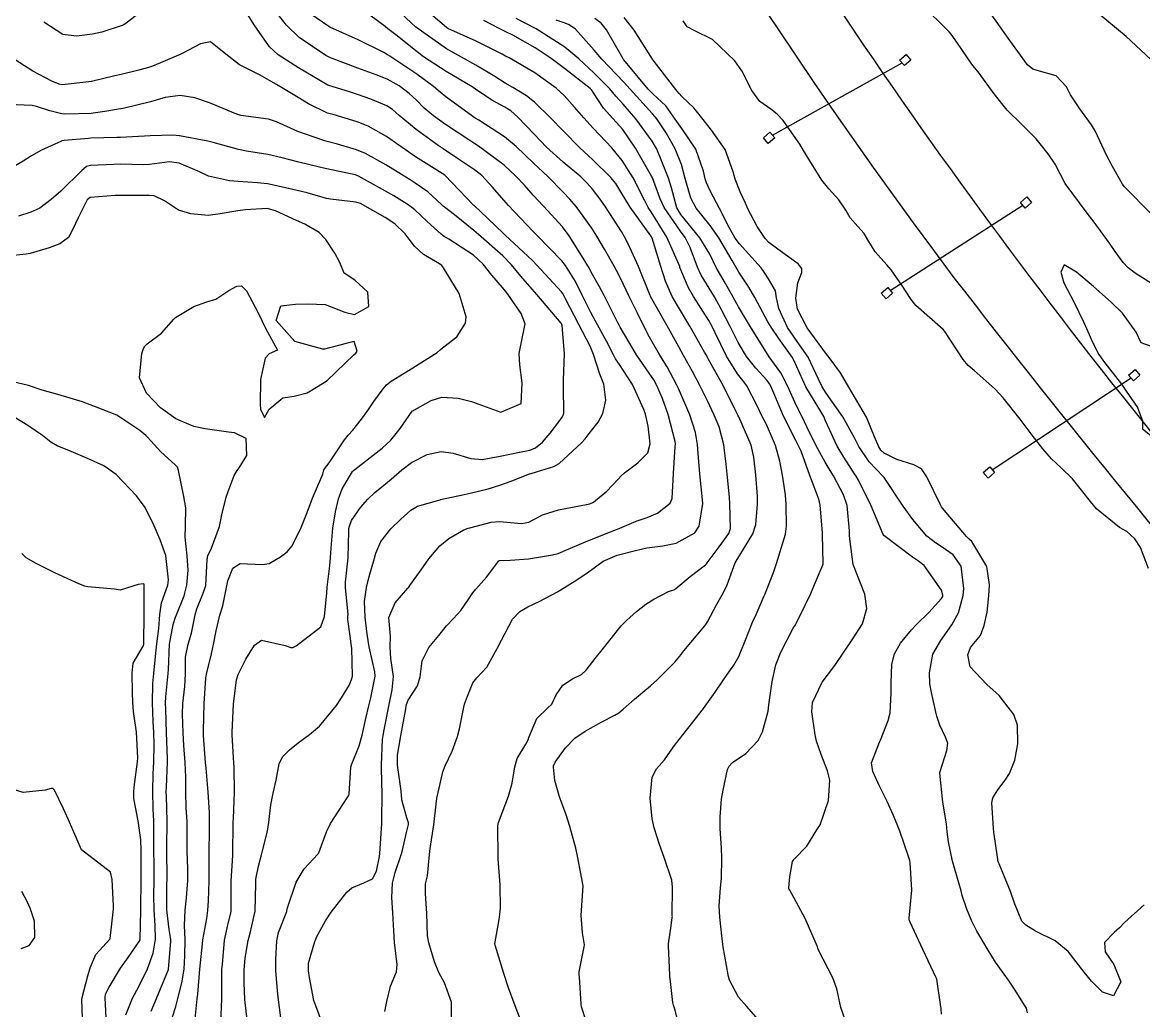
# Model space of a CAD drawing. Header units: metres. Extents: x 318500 to 325275, y 7408834 to 7428799.
# Drawn here: x 319965.3 to 320041.3, y 7410912.3 to 7410979.3 of the extents above; entities that cross this region are included whole.
import ezdxf

# ---------------------------------------------------------------- set-up
doc = ezdxf.new("R2010")
doc.units = ezdxf.units.M
doc.header["$MEASUREMENT"] = 0
for name, color, linetype in [('Curvas de Nivel 1m', 11, 'Continuous'), ('Curvas de Nivel 5m', 15, 'Continuous'), ('Linha Férrea', 20, 'Continuous'), ('Pórticos', 45, 'Continuous')]:
    doc.layers.add(name, color=color, linetype=linetype)

msp = doc.modelspace()

# ---------------------------------------------------------------- linework, layer by layer
at = {"layer": 'Curvas de Nivel 1m', "flags": 128}
for points, elevation in [([(319974.094, 7410980.544), (319972.366, 7410979.216), (319972.19, 7410979.107), (319972.078, 7410979.057), (319970.702, 7410978.609), (319970.068, 7410978.478), (319968.987, 7410978.34), (319968.068, 7410978.447), (319966.785, 7410979.289)], 736), ([(319985.804, 7410911.02), (319985.195, 7410912.675), (319985.076, 7410913.032), (319984.769, 7410914.59), (319984.703, 7410915.038), (319984.717, 7410915.549), (319985.133, 7410917.032), (319985.169, 7410917.114), (319985.254, 7410917.32), (319985.866, 7410918.427), (319986.244, 7410919.016), (319987.294, 7410920.373), (319987.637, 7410920.656), (319988.445, 7410920.989), (319989.03, 7410921.257), (319989.312, 7410921.781), (319989.521, 7410922.783), (319989.546, 7410922.977), (319989.656, 7410924.675), (319989.662, 7410924.975), (319989.664, 7410925.277), (319989.694, 7410926.975), (319989.644, 7410928.739), (319989.638, 7410928.977), (319989.715, 7410930.696), (319989.752, 7410930.975), (319989.824, 7410931.355), (319990.139, 7410932.97), (319990.37, 7410934.073), (319990.452, 7410934.966), (319990.292, 7410936.184), (319990.242, 7410936.969), (319990.257, 7410937.699), (319990.156, 7410938.971), (319990.57, 7410939.95), (319991.437, 7410940.952), (319991.496, 7410941.026), (319991.573, 7410941.127), (319992.338, 7410942.19), (319992.864, 7410942.931), (319993.609, 7410943.82), (319994.205, 7410944.323), (319995.224, 7410944.904), (319995.512, 7410945.011), (319995.622, 7410945.044), (319997.083, 7410945.423), (319997.629, 7410945.475), (319999.139, 7410945.335), (319999.629, 7410945.432), (320000.543, 7410945.924), (320001.642, 7410946.255), (320002.108, 7410946.348), (320003.648, 7410946.647), (320003.761, 7410946.676), (320004.003, 7410946.785), (320004.899, 7410947.534), (320005.674, 7410948.332), (320005.883, 7410948.552), (320006.111, 7410948.756), (320006.998, 7410949.435), (320007.694, 7410950.113), (320007.837, 7410950.738), (320007.718, 7410951.923), (320007.519, 7410952.742), (320007.419, 7410953.059), (320006.649, 7410954.751), (320005.773, 7410956.098), (320005.503, 7410956.49), (320005.36, 7410956.766), (320004.887, 7410957.68), (320004.27, 7410958.783), (320003.822, 7410959.616), (320003.245, 7410960.799), (320002.776, 7410961.733), (320002.11, 7410962.816), (320001.865, 7410963.126), (320000.182, 7410964.837), (319999.894, 7410965.136), (319998.254, 7410966.865), (319998.095, 7410967.04), (319997.924, 7410967.242), (319997.172, 7410968.121), (319996.448, 7410968.892), (319995.946, 7410969.296), (319994.807, 7410970.062), (319993.965, 7410970.61), (319993.486, 7410970.927), (319991.986, 7410972.009), (319990.847, 7410972.967), (319990.399, 7410973.369), (319990.006, 7410973.627), (319988.936, 7410974.066), (319988.014, 7410974.392), (319987.551, 7410974.543), (319986.02, 7410975.03), (319984.037, 7410976.196), (319982.646, 7410977.074), (319982.058, 7410977.621), (319981.019, 7410979.101), (319980.095, 7410980.587)], 736), ([(320041.859, 7410961.538), (320040.694, 7410962.298), (320040.22, 7410962.651), (320039.877, 7410963.008), (320039.329, 7410963.763), (320038.95, 7410964.324), (320037.911, 7410965.734), (320037.43, 7410966.345), (320035.95, 7410968.36), (320035.261, 7410969.668), (320034.799, 7410970.378), (320033.985, 7410971.375), (320032.962, 7410972.406), (320032.014, 7410973.329), (320031.133, 7410974.429), (320030.045, 7410975.93), (320029.814, 7410976.21), (320029.628, 7410976.446), (320028.66, 7410977.872), (320028.232, 7410978.468), (320028.083, 7410978.642), (320026.203, 7410980.499)], 748), ([(320041.8, 7410966.282), (320039.948, 7410968.163), (320039.837, 7410968.312), (320039.152, 7410969.512), (320038.722, 7410970.329), (320037.993, 7410971.871), (320037.72, 7410972.343), (320036.947, 7410973.42), (320036.315, 7410974.357), (320036.035, 7410974.907), (320035.334, 7410975.662), (320034.046, 7410976.002), (320033.754, 7410976.102), (320033.405, 7410976.4), (320032.077, 7410978.195), (320031.92, 7410978.422), (320031.536, 7410978.978), (320030.505, 7410980.436)], 749), ([(319989.885, 7410912.274), (319990.017, 7410912.968), (319990.251, 7410914.005), (319990.666, 7410914.958), (319990.716, 7410915.469), (319990.519, 7410916.961), (319990.485, 7410917.738), (319990.414, 7410918.963), (319990.338, 7410920.011), (319990.397, 7410920.964), (319990.566, 7410921.707), (319991.004, 7410922.955), (319991.079, 7410923.209), (319991.352, 7410924.408), (319991.46, 7410924.847), (319991.478, 7410924.948), (319991.473, 7410925.06), (319991.364, 7410925.391), (319991.03, 7410926.609), (319990.999, 7410926.956), (319990.964, 7410927.379), (319990.733, 7410928.96), (319990.736, 7410929.645), (319990.951, 7410930.957), (319991.287, 7410932.781), (319991.318, 7410932.952), (319991.346, 7410933.067), (319991.466, 7410933.358), (319992.094, 7410934.328), (319992.269, 7410934.938), (319992.41, 7410936.033), (319992.854, 7410936.93), (319993.528, 7410937.755), (319994.051, 7410938.399), (319994.532, 7410938.91), (319995.016, 7410939.437), (319995.56, 7410940.233), (319995.826, 7410940.637), (319996.039, 7410940.893), (319996.76, 7410941.705), (319997.599, 7410942.802), (319997.642, 7410942.827), (319998.367, 7410942.858), (319999.601, 7410942.939), (320001.228, 7410943.2), (320001.605, 7410943.31), (320002.455, 7410943.654), (320003.614, 7410944.156), (320005.157, 7410944.767), (320005.488, 7410944.896), (320005.623, 7410944.95), (320006.898, 7410945.48), (320007.635, 7410945.743), (320008.34, 7410946.029), (320009.206, 7410946.717), (320009.336, 7410947.034), (320009.423, 7410948.714), (320009.537, 7410950.551), (320009.551, 7410950.712), (320009.535, 7410950.88), (320009.054, 7410952.72), (320008.671, 7410953.801), (320008.268, 7410954.732), (320008.087, 7410955.059), (320007.768, 7410955.516), (320006.926, 7410956.749), (320005.808, 7410958.634), (320005.735, 7410958.761), (320005.649, 7410958.926), (320004.719, 7410960.777), (320004.415, 7410961.351), (320003.856, 7410962.358), (320003.708, 7410962.642), (320003.621, 7410962.794), (320003.184, 7410963.487), (320002.366, 7410964.813), (320001.899, 7410965.433), (320000.623, 7410966.833), (319999.927, 7410967.568), (319999.322, 7410968.238), (319998.756, 7410968.858), (319997.951, 7410969.596), (319996.212, 7410970.896), (319995.972, 7410971.057), (319995.555, 7410971.325), (319993.991, 7410972.351), (319993.172, 7410972.932), (319992.532, 7410973.469), (319992.01, 7410973.993), (319991.521, 7410974.463), (319990.843, 7410974.968), (319990.027, 7410975.425), (319989.292, 7410975.726), (319988.037, 7410976.161), (319986.198, 7410976.878), (319986.049, 7410976.942), (319985.869, 7410977.033), (319984.068, 7410978.251), (319983.208, 7410979.073), (319982.714, 7410979.708)], 737), ([(319994.39, 7410911.7), (319994.381, 7410912.908), (319993.906, 7410914.22), (319993.539, 7410914.917), (319993.231, 7410915.651), (319992.853, 7410916.926), (319992.773, 7410917.411), (319992.726, 7410918.928), (319992.627, 7410920.264), (319992.629, 7410920.93), (319992.756, 7410921.48), (319992.907, 7410922.926), (319992.946, 7410923.315), (319993.2, 7410924.922), (319993.376, 7410926.528), (319993.424, 7410926.876), (319993.432, 7410926.919), (319993.799, 7410928.521), (319993.955, 7410928.915), (319994.431, 7410929.903), (319994.791, 7410930.906), (319994.921, 7410931.43), (319995.224, 7410932.902), (319995.277, 7410933.088), (319995.471, 7410933.642), (319995.832, 7410934.547), (319996.116, 7410934.891), (319996.781, 7410935.601), (319997.479, 7410936.871), (319997.521, 7410936.96), (319998.52, 7410938.855), (319999.012, 7410939.384), (319999.553, 7410939.698), (320000.335, 7410940.056), (320001.568, 7410940.694), (320001.643, 7410940.744), (320001.753, 7410940.817), (320002.867, 7410941.514), (320003.588, 7410941.988), (320004.048, 7410942.328), (320004.652, 7410942.774), (320005.604, 7410943.199), (320006.84, 7410943.515), (320007.609, 7410943.679), (320008.71, 7410943.823), (320009.613, 7410944.009), (320010.865, 7410944.691), (320011.168, 7410945.146), (320011.401, 7410946.684), (320011.395, 7410946.943), (320011.208, 7410948.687), (320011.09, 7410950.085), (320011.042, 7410950.69), (320010.907, 7410951.497), (320010.539, 7410952.698), (320009.757, 7410954.482), (320009.648, 7410954.712), (320008.991, 7410955.941), (320008.508, 7410956.729), (320007.798, 7410957.959), (320007.401, 7410958.744), (320006.957, 7410959.615), (320006.391, 7410960.754), (320005.851, 7410961.896), (320005.567, 7410962.474), (320005.402, 7410962.767), (320004.747, 7410963.907), (320004.239, 7410964.785), (320003.898, 7410965.324), (320002.833, 7410966.806), (320002.414, 7410967.302), (320001.93, 7410967.802), (320000.904, 7410968.83), (319999.953, 7410969.727), (319998.76, 7410970.858), (319997.98, 7410971.53), (319996.244, 7410972.648), (319995.998, 7410972.794), (319995.845, 7410972.902), (319994.013, 7410974.227), (319993.633, 7410974.543), (319993.18, 7410974.933), (319992.032, 7410975.765), (319990.204, 7410976.978), (319990.052, 7410977.08), (319989.807, 7410977.229), (319988.066, 7410978.088), (319986.153, 7410978.955), (319986.079, 7410978.991), (319986.015, 7410979.031), (319984.869, 7410979.829)], 738), ([(319999.179, 7410911.435), (319998.631, 7410912.849), (319998.25, 7410913.894), (319997.923, 7410914.859), (319997.345, 7410916.772), (319997.335, 7410916.869), (319997.616, 7410918.524), (319997.667, 7410918.864), (319997.702, 7410919.281), (319997.677, 7410920.864), (319997.561, 7410922.632), (319997.551, 7410922.867), (319997.523, 7410924.702), (319997.523, 7410924.868), (319997.579, 7410925.083), (319998.241, 7410926.857), (319998.497, 7410927.75), (319998.679, 7410928.851), (319998.845, 7410929.423), (319999.433, 7410930.38), (319999.589, 7410930.687), (319999.634, 7410930.838), (320000.168, 7410932.118), (320000.89, 7410932.826), (320001.185, 7410933.102), (320001.474, 7410933.734), (320001.923, 7410934.374), (320002.584, 7410934.804), (320003.187, 7410935.102), (320003.499, 7410935.399), (320004.111, 7410936.181), (320004.602, 7410936.774), (320005.532, 7410937.973), (320005.889, 7410938.404), (320006.241, 7410938.753), (320006.922, 7410939.373), (320007.557, 7410939.864), (320008.087, 7410940.207), (320009.075, 7410940.717), (320009.436, 7410940.849), (320009.573, 7410940.932), (320010.541, 7410941.741), (320011.598, 7410942.537), (320011.667, 7410942.611), (320011.71, 7410942.679), (320012.52, 7410943.761), (320013.177, 7410944.664), (320013.285, 7410945.004), (320013.247, 7410946.664), (320013.213, 7410947.108), (320013.055, 7410948.666), (320012.992, 7410949.362), (320012.829, 7410950.669), (320012.505, 7410951.886), (320012.179, 7410952.676), (320011.744, 7410953.603), (320011.197, 7410954.688), (320010.699, 7410955.625), (320010.107, 7410956.705), (320009.789, 7410957.293), (320008.994, 7410958.722), (320007.871, 7410960.708), (320007.855, 7410960.74), (320007.84, 7410960.78), (320007.061, 7410962.748), (320006.357, 7410964.281), (320006.109, 7410964.758), (320005.895, 7410965.108), (320004.814, 7410966.777), (320004.452, 7410967.308), (320003.932, 7410967.987), (320003.554, 7410968.414), (320003.142, 7410968.802), (320001.955, 7410969.812), (320000.825, 7410970.831), (319999.983, 7410971.692), (319998.891, 7410972.857), (319998.418, 7410973.278), (319998.007, 7410973.525), (319997.123, 7410973.995), (319996.019, 7410974.754), (319995.796, 7410974.902), (319994.035, 7410975.941), (319992.497, 7410976.943), (319992.055, 7410977.271), (319990.62, 7410978.423), (319990.078, 7410978.844), (319989.894, 7410978.982), (319988.854, 7410979.759)], 739), ([(320009.937, 7410910.698), (320009.526, 7410912.374), (320009.422, 7410912.707), (320009.38, 7410912.886), (320009.216, 7410914.304), (320009.171, 7410914.662), (320009.174, 7410914.711), (320009.172, 7410914.76), (320009.09, 7410916.712), (320009.094, 7410916.871), (320009.27, 7410918.074), (320009.341, 7410918.647), (320009.345, 7410918.709), (320009.341, 7410918.769), (320009.366, 7410920.709), (320009.307, 7410921.177), (320008.801, 7410922.718), (320008.476, 7410923.59), (320008.104, 7410924.729), (320007.976, 7410925.341), (320007.843, 7410926.733), (320007.974, 7410928.159), (320008.277, 7410928.727), (320008.811, 7410929.327), (320009.432, 7410930.196), (320009.644, 7410930.5), (320009.803, 7410930.705), (320010.972, 7410932.205), (320011.365, 7410932.681), (320011.408, 7410932.733), (320011.462, 7410932.802), (320012.24, 7410933.911), (320012.753, 7410934.667), (320013.058, 7410935.103), (320013.506, 7410935.746), (320013.842, 7410936.329), (320013.981, 7410936.653), (320014.276, 7410937.397), (320014.784, 7410938.641), (320015.014, 7410939.172), (320015.567, 7410940.425), (320015.632, 7410940.566), (320015.656, 7410940.629), (320016.2, 7410942.012), (320016.397, 7410942.618), (320016.734, 7410943.736), (320017.007, 7410944.609), (320017.082, 7410945.155), (320017.049, 7410946.609), (320016.998, 7410947.272), (320016.807, 7410948.613), (320016.619, 7410949.546), (320016.33, 7410950.621), (320015.721, 7410952.035), (320015.405, 7410952.635), (320015.084, 7410953.295), (320014.393, 7410954.651), (320014.127, 7410955.018), (320013.768, 7410955.468), (320013.021, 7410956.668), (320012.24, 7410958.239), (320012.038, 7410958.678), (320011.816, 7410959.075), (320010.774, 7410960.696), (320010.441, 7410961.296), (320009.86, 7410962.676), (320009.851, 7410962.701), (320009.843, 7410962.728), (320008.967, 7410964.724), (320007.915, 7410966.436), (320007.714, 7410966.742), (320007.473, 7410967.196), (320006.686, 7410968.753), (320005.957, 7410969.909), (320005.239, 7410970.771), (320003.99, 7410972.109), (320003.359, 7410972.8), (320002.72, 7410973.523), (320002.015, 7410974.319), (320001.469, 7410974.826), (320000.035, 7410975.856), (319998.297, 7410976.866), (319998.052, 7410976.994), (319997.818, 7410977.109), (319996.067, 7410978.001), (319994.132, 7410978.867), (319994.08, 7410978.892), (319994.043, 7410978.921), (319992.986, 7410979.834)], 741), ([(320015.186, 7410911.714), (320014.361, 7410912.643), (320013.814, 7410913.259), (320013.217, 7410914.395), (320013.138, 7410914.661), (320013.116, 7410914.766), (320012.795, 7410916.665), (320012.724, 7410917.199), (320012.561, 7410918.667), (320012.526, 7410919.429), (320012.609, 7410920.667), (320012.667, 7410921.309), (320012.701, 7410922.666), (320012.663, 7410923.344), (320012.573, 7410924.668), (320012.577, 7410925.459), (320012.67, 7410926.667), (320012.777, 7410927.279), (320013.087, 7410928.663), (320013.185, 7410928.89), (320013.417, 7410929.135), (320014.322, 7410929.751), (320015.165, 7410930.634), (320015.446, 7410931.217), (320015.824, 7410932.625), (320015.884, 7410933.042), (320016.098, 7410934.621), (320016.363, 7410935.762), (320016.696, 7410936.612), (320017.536, 7410938.236), (320017.674, 7410938.463), (320017.75, 7410938.598), (320018.348, 7410939.802), (320018.713, 7410940.589), (320018.966, 7410941.2), (320019.56, 7410942.58), (320019.567, 7410942.614), (320019.516, 7410944.581), (320019.511, 7410944.692), (320019.36, 7410946.583), (320019.261, 7410946.979), (320018.664, 7410948.59), (320018.058, 7410950.235), (320017.894, 7410950.598), (320017.705, 7410950.951), (320016.865, 7410952.613), (320016.213, 7410954.163), (320016.023, 7410954.626), (320015.934, 7410954.8), (320015.764, 7410955.018), (320014.991, 7410955.861), (320014.358, 7410956.651), (320013.794, 7410957.589), (320013.256, 7410958.666), (320012.659, 7410959.841), (320012.206, 7410960.676), (320011.846, 7410961.271), (320011.308, 7410962.142), (320011.054, 7410962.692), (320010.547, 7410964.033), (320010.209, 7410964.705), (320009.896, 7410965.139), (320008.791, 7410966.727), (320008.514, 7410967.319), (320007.994, 7410968.739), (320007.942, 7410968.849), (320006.849, 7410970.751), (320005.989, 7410972.009), (320005.305, 7410972.77), (320004.692, 7410973.465), (320004.017, 7410974.501), (320003.901, 7410974.674), (320003.773, 7410974.794), (320002.04, 7410976.157), (320001.147, 7410976.829), (320000.061, 7410977.543), (319998.533, 7410978.404), (319998.077, 7410978.638), (319997.569, 7410978.878), (319996.589, 7410979.396)], 742), ([(320021.182, 7410911.324), (320020.753, 7410912.557), (320020.475, 7410913.823), (320020.204, 7410914.565), (320019.248, 7410916.445), (320019.195, 7410916.581), (320019.167, 7410916.665), (320018.349, 7410918.589), (320017.299, 7410920.51), (320017.262, 7410920.563), (320017.242, 7410920.601), (320017.24, 7410920.662), (320017.312, 7410921.4), (320017.489, 7410922.437), (320017.596, 7410922.597), (320018.455, 7410923.477), (320019.136, 7410924.582), (320019.229, 7410924.714), (320019.364, 7410924.934), (320019.922, 7410926.572), (320020.013, 7410927.959), (320019.846, 7410928.573), (320019.426, 7410929.679), (320019.115, 7410930.583), (320019.011, 7410931.018), (320018.798, 7410932.587), (320018.846, 7410933.21), (320019.49, 7410934.58), (320020.351, 7410935.723), (320020.919, 7410936.559), (320021.529, 7410937.445), (320022.221, 7410938.54), (320022.505, 7410939.586), (320022.374, 7410940.538), (320021.6, 7410942.55), (320021.367, 7410944.303), (320021.347, 7410944.554), (320021.338, 7410944.841), (320021.183, 7410946.557), (320020.938, 7410947.284), (320020.255, 7410948.571), (320020.035, 7410948.926), (320019.689, 7410949.479), (320019.085, 7410950.586), (320018.474, 7410951.837), (320018.118, 7410952.596), (320017.741, 7410953.351), (320017.167, 7410954.609), (320016.694, 7410955.54), (320015.899, 7410956.628), (320015.782, 7410956.792), (320014.632, 7410958.648), (320013.83, 7410960.014), (320013.46, 7410960.664), (320012.937, 7410961.581), (320012.317, 7410962.675), (320011.873, 7410963.569), (320011.2, 7410964.69), (320009.913, 7410966.259), (320009.645, 7410966.714), (320009.288, 7410968.074), (320009.084, 7410968.723), (320008.496, 7410970.198), (320008.267, 7410970.736), (320007.977, 7410971.229), (320006.865, 7410972.751), (320006.01, 7410973.735), (320005.522, 7410974.275), (320005.102, 7410974.774), (320004.036, 7410975.858), (320003.004, 7410976.806), (320002.062, 7410977.602), (320000.128, 7410978.84), (320000.08, 7410978.865), (319998.767, 7410979.54)], 743), ([(320027.565, 7410912.094), (320027.551, 7410912.465), (320027.494, 7410912.757), (320027.25, 7410914.47), (320027.221, 7410914.564), (320026.313, 7410916.484), (320025.449, 7410918.326), (320025.377, 7410918.499), (320025.376, 7410918.593), (320025.569, 7410920.496), (320025.443, 7410922.384), (320025.417, 7410922.499), (320025.334, 7410922.791), (320024.757, 7410924.506), (320024.33, 7410925.551), (320023.882, 7410926.515), (320023.395, 7410927.504), (320022.928, 7410928.527), (320022.831, 7410929.116), (320023.369, 7410930.521), (320023.441, 7410930.663), (320023.968, 7410932.001), (320024.087, 7410932.514), (320024.162, 7410933.831), (320024.153, 7410934.513), (320024.212, 7410935.81), (320024.38, 7410936.511), (320024.796, 7410937.239), (320025.536, 7410938.137), (320025.885, 7410938.495), (320026.725, 7410939.31), (320027.567, 7410940.247), (320027.654, 7410940.384), (320027.667, 7410940.469), (320027.575, 7410940.813), (320026.402, 7410942.488), (320025.938, 7410942.83), (320025.605, 7410943.047), (320023.661, 7410944.52), (320023.621, 7410944.578), (320022.809, 7410946.533), (320021.948, 7410948.274), (320021.793, 7410948.548), (320021.746, 7410948.615), (320021.682, 7410948.705), (320020.949, 7410949.817), (320020.511, 7410950.568), (320019.726, 7410952.293), (320019.598, 7410952.581), (320019.395, 7410952.924), (320018.392, 7410954.594), (320017.773, 7410955.948), (320017.576, 7410956.401), (320017.454, 7410956.605), (320016.558, 7410957.859), (320016.036, 7410958.627), (320015.815, 7410958.995), (320014.935, 7410960.644), (320014.532, 7410961.335), (320013.857, 7410962.344), (320013.663, 7410962.662), (320013.398, 7410963.134), (320012.482, 7410964.674), (320011.902, 7410965.51), (320010.948, 7410966.695), (320010.589, 7410967.362), (320010.209, 7410968.706), (320009.954, 7410969.646), (320009.54, 7410970.716), (320008.924, 7410971.788), (320008.296, 7410972.736), (320008.168, 7410972.904), (320008.003, 7410973.084), (320006.491, 7410974.755), (320006.027, 7410975.252), (320004.579, 7410976.782), (320004.059, 7410977.382), (320002.791, 7410978.809), (320002.367, 7410979.1), (320002.084, 7410979.213), (320001.487, 7410979.425)], 744), ([(320041.292, 7410919.514), (320039.966, 7410918.3), (320039.626, 7410917.953), (320039.27, 7410917.63), (320038.618, 7410916.962), (320038.65, 7410916.319), (320039.237, 7410915.466), (320039.723, 7410914.302), (320039.21, 7410913.352), (320038.485, 7410913.593), (320037.739, 7410914.332), (320037.229, 7410914.941), (320036.142, 7410916.351), (320035.261, 7410917.06), (320033.935, 7410917.715), (320033.276, 7410918.119), (320033.023, 7410918.394), (320032.508, 7410919.618), (320032.238, 7410920.406), (320031.466, 7410922.28), (320031.42, 7410922.419), (320031.337, 7410922.886), (320031.117, 7410924.422), (320031.087, 7410924.698), (320030.989, 7410926.424), (320031.055, 7410926.753), (320031.393, 7410927.295), (320031.877, 7410927.939), (320032.168, 7410928.409), (320032.529, 7410929.298), (320032.735, 7410930.401), (320032.723, 7410931.671), (320032.47, 7410932.405), (320031.479, 7410933.681), (320030.637, 7410934.429), (320029.508, 7410935.625), (320029.349, 7410936.443), (320029.525, 7410936.928), (320030.216, 7410937.751), (320030.471, 7410938.431), (320030.662, 7410939.32), (320030.776, 7410940.428), (320030.828, 7410941.18), (320030.651, 7410942.429), (320029.617, 7410944.111), (320029.453, 7410944.277), (320029.269, 7410944.445), (320027.649, 7410946.374), (320027.578, 7410946.471), (320027.476, 7410946.649), (320026.587, 7410948.486), (320026.223, 7410949.03), (320025.688, 7410949.313), (320024.539, 7410949.664), (320023.696, 7410950.096), (320023.47, 7410950.296), (320023.32, 7410950.526), (320023.032, 7410951.208), (320022.488, 7410952.539), (320021.749, 7410953.803), (320021.287, 7410954.557), (320020.74, 7410955.536), (320019.966, 7410956.577), (320019.783, 7410956.797), (320018.481, 7410958.593), (320017.829, 7410959.842), (320017.708, 7410960.602), (320017.85, 7410961.637), (320018.121, 7410962.334), (320018.108, 7410962.598), (320017.865, 7410962.925), (320016.83, 7410963.661), (320015.886, 7410964.36), (320015.633, 7410964.634), (320015.085, 7410965.459), (320014.461, 7410966.652), (320014.297, 7410967.027), (320013.931, 7410967.802), (320013.592, 7410968.663), (320013.47, 7410969.142), (320012.911, 7410970.671), (320011.989, 7410971.97), (320011.43, 7410972.689), (320010.804, 7410973.494), (320010.015, 7410974.236), (320009.78, 7410974.476), (320009.585, 7410974.717), (320008.05, 7410976.713), (320008.031, 7410976.74), (320008.001, 7410976.791), (320006.762, 7410978.753), (320006.089, 7410979.613)], 746), ([(320041.6, 7410942.28), (320041.04, 7410943.708), (320040.674, 7410944.294), (320040.118, 7410944.793), (320039.631, 7410945.058), (320038.073, 7410946.334), (320037.657, 7410946.826), (320036.449, 7410948.352), (320035.687, 7410949.107), (320035.031, 7410949.707), (320034.428, 7410950.379), (320033.714, 7410951.312), (320032.895, 7410952.403), (320031.751, 7410953.84), (320031.211, 7410954.425), (320029.773, 7410955.696), (320029.368, 7410956.038), (320029.049, 7410956.451), (320027.808, 7410958.337), (320027.692, 7410958.472), (320025.834, 7410960.089), (320025.51, 7410960.503), (320024.895, 7410961.464), (320024.153, 7410962.517), (320023.865, 7410962.853), (320023.08, 7410963.734), (320022.587, 7410964.54), (320022.334, 7410964.981), (320021.904, 7410965.451), (320021.389, 7410966.034), (320021.089, 7410966.562), (320020.615, 7410967.258), (320019.934, 7410967.992), (320019.46, 7410968.585), (320018.659, 7410969.893), (320018.237, 7410970.597), (320017.976, 7410971.016), (320016.839, 7410972.617), (320016.447, 7410973.066), (320016.008, 7410973.398), (320015.274, 7410973.903), (320014.739, 7410974.649), (320014.04, 7410975.995), (320013.571, 7410976.665), (320012.072, 7410978.115), (320010.866, 7410978.698), (320010.338, 7410978.962), (320010.087, 7410979.37)], 747), ([(319980.545, 7410911.724), (319980.392, 7410913.092), (319980.34, 7410914.222), (319980.353, 7410915.093), (319980.422, 7410915.903), (319980.626, 7410917.089), (319980.76, 7410917.585), (319981.097, 7410919.083), (319981.138, 7410920.922), (319981.131, 7410921.083), (319981.149, 7410921.236), (319981.316, 7410922.12), (319981.518, 7410922.887), (319981.578, 7410923.078), (319981.933, 7410924.492), (319982.027, 7410925.073), (319982.161, 7410926.283), (319982.314, 7410927.071), (319982.507, 7410927.955), (319982.724, 7410929.067), (319982.941, 7410929.54), (319983.424, 7410930.011), (319984, 7410930.483), (319984.776, 7410931.04), (319985.446, 7410931.606), (319986.596, 7410933.013), (319986.951, 7410933.525), (319987.481, 7410934.397), (319987.651, 7410934.835), (319987.675, 7410934.998), (319987.63, 7410936.887), (319987.624, 7410936.999), (319987.527, 7410937.706), (319987.363, 7410938.828), (319987.377, 7410939.002), (319987.385, 7410939.16), (319987.215, 7410941.005), (319987.222, 7410941.358), (319987.389, 7410943.003), (319987.438, 7410944.823), (319987.446, 7410945.003), (319987.476, 7410945.149), (319987.628, 7410945.543), (319988.219, 7410946.417), (319988.725, 7410946.989), (319989.201, 7410947.44), (319989.663, 7410947.825), (319990.299, 7410948.342), (319991.015, 7410948.96), (319991.685, 7410949.458), (319992.752, 7410949.996), (319993.693, 7410950.204), (319994.506, 7410950.097), (319995.688, 7410949.734), (319996.473, 7410949.674), (319997.69, 7410949.882), (319999.002, 7410950.16), (319999.695, 7410950.305), (320000.077, 7410950.455), (320000.552, 7410950.831), (320001.08, 7410951.456), (320001.722, 7410952.318), (320001.934, 7410952.61), (320002.004, 7410952.816), (320001.975, 7410954.598), (320001.966, 7410954.817), (320001.977, 7410955.031), (320002.05, 7410956.816), (320001.889, 7410958.738), (320001.857, 7410958.819), (320001.811, 7410958.892), (320000.174, 7410960.837), (319999.844, 7410961.202), (319999.075, 7410962.075), (319998.455, 7410962.861), (319997.869, 7410963.472), (319996.216, 7410964.895), (319995.894, 7410965.17), (319994.585, 7410966.238), (319993.918, 7410966.766), (319993.833, 7410966.836), (319993.745, 7410966.923), (319992.78, 7410967.789), (319991.934, 7410968.387), (319991.584, 7410968.603), (319991.012, 7410968.964), (319989.95, 7410969.621), (319988.563, 7410970.392), (319987.965, 7410970.649), (319986.659, 7410971.02), (319985.973, 7410971.201), (319985.734, 7410971.273), (319983.982, 7410971.885), (319982.528, 7410972.539), (319981.995, 7410972.721), (319980.134, 7410972.972), (319979.998, 7410973.002), (319979.669, 7410973.115), (319978.488, 7410973.616), (319978.007, 7410973.817), (319977.002, 7410974.158), (319976.012, 7410974.318), (319975.01, 7410974.175), (319974.007, 7410973.881), (319972.256, 7410973.47), (319972.002, 7410973.42), (319971.834, 7410973.389), (319970.906, 7410973.231), (319970.121, 7410973.116), (319969.998, 7410973.106), (319968.211, 7410973.052), (319967.997, 7410973.071), (319967.188, 7410973.282), (319966.283, 7410973.576), (319966.003, 7410973.632), (319964.394, 7410973.707)], 734), ([(319978.76, 7410911.533), (319978.826, 7410913.116), (319978.831, 7410914.73), (319978.847, 7410915.116), (319978.879, 7410915.461), (319979.023, 7410917.113), (319979.053, 7410917.313), (319979.267, 7410918.239), (319979.441, 7410918.944), (319979.476, 7410919.107), (319979.48, 7410919.305), (319979.464, 7410921.108), (319979.575, 7410922.858), (319979.591, 7410923.106), (319979.603, 7410924.86), (319979.612, 7410925.106), (319979.631, 7410925.374), (319979.691, 7410927.105), (319979.665, 7410928.848), (319979.652, 7410929.106), (319979.527, 7410931.02), (319979.527, 7410931.109), (319979.531, 7410931.199), (319979.626, 7410933.108), (319979.839, 7410934.75), (319979.947, 7410935.103), (319980.46, 7410936.141), (319981.04, 7410937.087), (319981.524, 7410937.436), (319983.132, 7410937.064), (319983.518, 7410936.93), (319983.642, 7410936.934), (319983.867, 7410937.055), (319985.533, 7410938.336), (319985.786, 7410939.026), (319985.949, 7410940.639), (319985.974, 7410941.024), (319986.148, 7410942.465), (319986.205, 7410943.021), (319986.243, 7410943.657), (319986.357, 7410945.019), (319986.53, 7410946.123), (319986.735, 7410947.014), (319986.978, 7410947.692), (319987.678, 7410948.846), (319987.752, 7410948.926), (319987.836, 7410948.998), (319988.873, 7410949.803), (319989.695, 7410950.432), (319990.28, 7410950.971), (319990.913, 7410951.761), (319991.73, 7410952.95), (319993.016, 7410953.656), (319993.745, 7410953.897), (319994.834, 7410953.818), (319995.74, 7410953.587), (319997.73, 7410952.87), (319999.118, 7410953.47), (319999.173, 7410954.849), (319999.009, 7410956.088), (319998.983, 7410956.852), (319999.107, 7410957.533), (319999.367, 7410958.847), (319999.111, 7410959.561), (319998.21, 7410960.864), (319998.053, 7410961.078), (319997.845, 7410961.326), (319997.127, 7410962.155), (319996.541, 7410962.89), (319995.869, 7410963.501), (319994.21, 7410964.592), (319993.888, 7410964.777), (319993.802, 7410964.835), (319993.701, 7410964.923), (319992.753, 7410965.788), (319991.914, 7410966.57), (319991.708, 7410966.744), (319991.386, 7410966.958), (319990.476, 7410967.522), (319989.929, 7410967.84), (319988.086, 7410968.851), (319987.939, 7410968.917), (319987.877, 7410968.938), (319987.552, 7410969.006), (319985.945, 7410969.359), (319985.531, 7410969.451), (319983.951, 7410969.826), (319982.928, 7410970.098), (319981.959, 7410970.318), (319980.505, 7410970.559), (319979.963, 7410970.67), (319978.24, 7410971.136), (319977.971, 7410971.208), (319977.88, 7410971.232), (319975.977, 7410971.597), (319975.516, 7410971.628), (319973.976, 7410971.578), (319973.611, 7410971.56), (319971.974, 7410971.474), (319971.73, 7410971.466), (319969.973, 7410971.424), (319969.802, 7410971.413), (319968.154, 7410971.267), (319967.994, 7410971.245), (319967.969, 7410971.236), (319966.624, 7410970.627), (319965.954, 7410970.236), (319965.383, 7410969.871), (319964.403, 7410969.315)], 733), ([(319976.976, 7410911.338), (319977.175, 7410913.14), (319977.176, 7410913.164), (319977.203, 7410913.465), (319977.355, 7410915.138), (319977.518, 7410916.864), (319977.554, 7410917.135), (319977.813, 7410918.591), (319977.886, 7410919.131), (319977.93, 7410919.774), (319977.969, 7410921.13), (319977.976, 7410922.474), (319977.982, 7410923.13), (319977.992, 7410924.489), (319977.995, 7410925.13), (319977.997, 7410925.761), (319977.916, 7410927.132), (319977.774, 7410928.765), (319977.74, 7410929.135), (319977.603, 7410930.972), (319977.596, 7410931.138), (319977.593, 7410931.29), (319977.648, 7410933.137), (319977.756, 7410934.865), (319977.803, 7410935.135), (319978.139, 7410936.503), (319978.283, 7410937.129), (319978.459, 7410938.056), (319978.711, 7410939.122), (319978.902, 7410939.767), (319979.178, 7410941.116), (319979.242, 7410941.448), (319979.588, 7410942.307), (319980.073, 7410942.623), (319981.592, 7410942.56), (319982.037, 7410942.632), (319982.815, 7410943.068), (319983.261, 7410943.406), (319983.608, 7410943.831), (319984.216, 7410945.051), (319984.608, 7410946.073), (319984.969, 7410947.04), (319985.171, 7410947.523), (319985.675, 7410948.674), (319985.75, 7410948.958), (319985.784, 7410949.028), (319986.106, 7410949.445), (319987.14, 7410951.008), (319987.396, 7410951.313), (319987.71, 7410951.646), (319988.305, 7410952.41), (319988.714, 7410952.99), (319989.135, 7410953.59), (319989.752, 7410954.452), (319989.998, 7410954.734), (319990.308, 7410954.972), (319991.769, 7410955.87), (319993.42, 7410956.925), (319993.617, 7410957.088), (319993.785, 7410957.235), (319994.743, 7410957.964), (319995.336, 7410958.905), (319995.382, 7410959.338), (319994.912, 7410960.909), (319993.857, 7410962.653), (319993.743, 7410962.806), (319993.567, 7410962.924), (319992.488, 7410963.559), (319991.878, 7410964.12), (319991.523, 7410964.594), (319991.253, 7410964.96), (319990.562, 7410965.632), (319989.906, 7410966.068), (319988.224, 7410966.997), (319987.921, 7410967.101), (319986.193, 7410967.296), (319985.923, 7410967.347), (319984.608, 7410967.731), (319983.928, 7410967.892), (319982.865, 7410968.136), (319981.932, 7410968.33), (319981.251, 7410968.408), (319979.934, 7410968.486), (319979.357, 7410968.542), (319977.937, 7410968.86), (319977.314, 7410969.146), (319975.949, 7410969.743), (319975.3, 7410969.82), (319973.947, 7410969.638), (319973.525, 7410969.617), (319971.947, 7410969.659), (319971.513, 7410969.658), (319969.945, 7410969.584), (319969.679, 7410969.509), (319969.36, 7410969.249), (319967.926, 7410967.851), (319967.284, 7410967.28), (319966.502, 7410966.7), (319965.907, 7410966.413), (319965.057, 7410966.154)], 732), ([(319975.244, 7410911.159), (319975.716, 7410912.631), (319975.867, 7410913.153), (319976.139, 7410914.223), (319976.275, 7410915.149), (319976.339, 7410916.043), (319976.347, 7410917.149), (319976.31, 7410918.104), (319976.362, 7410919.149), (319976.452, 7410919.985), (319976.524, 7410921.148), (319976.525, 7410921.935), (319976.492, 7410923.148), (319976.497, 7410923.995), (319976.481, 7410925.149), (319976.432, 7410926.087), (319976.395, 7410927.15), (319976.397, 7410928.148), (319976.354, 7410929.151), (319976.272, 7410930.307), (319976.223, 7410931.152), (319976.177, 7410932.428), (319976.206, 7410933.153), (319976.327, 7410934.302), (319976.367, 7410935.151), (319976.382, 7410936.276), (319976.553, 7410937.15), (319976.776, 7410937.899), (319977.031, 7410939.145), (319977.142, 7410939.548), (319977.562, 7410940.623), (319977.716, 7410940.99), (319977.747, 7410941.137), (319977.837, 7410942.896), (319977.894, 7410943.136), (319978.131, 7410943.658), (319978.673, 7410945.124), (319978.842, 7410945.912), (319979.13, 7410947.118), (319979.261, 7410947.511), (319979.672, 7410948.582), (319979.865, 7410948.92), (319980.011, 7410949.105), (319980.524, 7410949.933), (319980.483, 7410951.098), (319979.705, 7410951.471), (319979.298, 7410951.524), (319977.709, 7410951.738), (319976.948, 7410951.911), (319975.719, 7410952.43), (319974.683, 7410953.176), (319973.745, 7410954.158), (319973.254, 7410955.198), (319973.43, 7410956.848), (319973.531, 7410957.194), (319973.622, 7410957.353), (319973.785, 7410957.495), (319974.743, 7410958.229), (319975.588, 7410959.163), (319975.7, 7410959.274), (319975.813, 7410959.353), (319976.935, 7410960.037), (319977.828, 7410960.344), (319978.433, 7410960.529), (319979.307, 7410961.118), (319979.843, 7410961.407), (319980.158, 7410961.42), (319980.507, 7410961.1), (319981.302, 7410959.603), (319981.539, 7410959.084), (319981.802, 7410958.557), (319982.617, 7410957.072), (319982.035, 7410956.82), (319981.775, 7410956.54), (319981.446, 7410955.085), (319981.433, 7410953.386), (319981.456, 7410953.084), (319981.722, 7410952.523), (319981.934, 7410952.871), (319982.032, 7410953.077), (319982.962, 7410953.847), (319983.743, 7410953.946), (319984.616, 7410954.178), (319985.758, 7410954.874), (319985.849, 7410954.939), (319985.959, 7410955.027), (319987.778, 7410956.766), (319987.901, 7410956.876), (319987.996, 7410956.998), (319987.79, 7410957.654), (319987.261, 7410957.535), (319985.782, 7410957.133), (319985.683, 7410957.13), (319983.789, 7410957.651), (319982.52, 7410959.073), (319982.831, 7410960.064), (319983.827, 7410960.18), (319984.669, 7410960.205), (319985.827, 7410960.171), (319987.173, 7410959.657), (319987.817, 7410959.477), (319988.786, 7410960.03), (319988.725, 7410960.991), (319987.848, 7410961.817), (319987.118, 7410962.276), (319986.817, 7410963.016), (319986.491, 7410963.642), (319985.883, 7410964.565), (319985.436, 7410965.037), (319984.457, 7410965.61), (319983.902, 7410965.858), (319982.468, 7410966.518), (319981.914, 7410966.657), (319980.441, 7410966.573), (319979.911, 7410966.505), (319978.732, 7410966.303), (319977.906, 7410966.198), (319976.747, 7410966.312), (319975.911, 7410966.554), (319974.944, 7410967.175), (319974.252, 7410967.514), (319973.924, 7410967.546), (319972.249, 7410967.541), (319971.923, 7410967.547), (319971.605, 7410967.541), (319969.922, 7410967.409), (319969.707, 7410967.243), (319969.118, 7410966.036), (319968.752, 7410965.257), (319968.447, 7410964.697), (319967.875, 7410964.278), (319967.146, 7410964.006), (319965.865, 7410963.628), (319965.588, 7410963.579), (319963.861, 7410963.392)], 731), ([(320041.8, 7410957.31), (320041.09, 7410957.577), (320040.75, 7410958.296), (320039.829, 7410959.582), (320039.068, 7410960.322), (320037.856, 7410961.395), (320036.72, 7410962.352), (320035.875, 7410962.861), (320035.65, 7410962.363), (320035.859, 7410961.642), (320036.539, 7410960.353), (320037.215, 7410958.95), (320037.48, 7410958.343), (320037.803, 7410957.614), (320038.235, 7410956.774), (320038.54, 7410956.329), (320039.767, 7410954.774), (320040.087, 7410954.305), (320040.841, 7410953.196), (320041.192, 7410952.288), (320041.185, 7410951.749), (320041.72, 7410951.311)], 747), ([(319972.329, 7410912.057), (319972.783, 7410913.196), (319973.208, 7410913.981), (319973.8, 7410915.181), (319974.188, 7410916.224), (319974.336, 7410917.174), (319974.323, 7410918.115), (319974.248, 7410919.175), (319974.235, 7410920.121), (319974.255, 7410921.176), (319974.257, 7410922.235), (319974.24, 7410923.176), (319974.225, 7410924.299), (319974.222, 7410925.177), (319974.192, 7410926.001), (319974.154, 7410927.178), (319974.194, 7410928.382), (319974.233, 7410929.178), (319974.247, 7410930.358), (319974.232, 7410931.178), (319974.193, 7410931.924), (319974.141, 7410933.18), (319974.156, 7410934.503), (319974.225, 7410935.179), (319974.35, 7410936.335), (319974.435, 7410937.176), (319974.569, 7410938.213), (319974.646, 7410939.173), (319974.756, 7410939.968), (319975.171, 7410941.166), (319975.233, 7410941.508), (319975.034, 7410943.168), (319974.664, 7410944.227), (319974.247, 7410945.181), (319973.638, 7410946.417), (319973.056, 7410947.199), (319971.672, 7410948.656), (319970.854, 7410949.228), (319969.685, 7410949.756), (319968.642, 7410950.208), (319967.693, 7410950.599), (319967.262, 7410950.843), (319966.694, 7410951.285), (319965.71, 7410951.96), (319964.075, 7410952.966)], 729), ([(319971.02, 7410911.374), (319970.925, 7410913.223), (319970.969, 7410913.456), (319971.207, 7410913.932), (319971.979, 7410915.209), (319972.483, 7410915.949), (319973.248, 7410917.026), (319973.301, 7410917.137), (319973.312, 7410917.189), (319973.355, 7410919.113), (319973.351, 7410919.189), (319973.351, 7410919.26), (319973.384, 7410921.189), (319973.381, 7410923.137), (319973.38, 7410923.189), (319973.341, 7410923.917), (319973.168, 7410925.193), (319972.887, 7410926.709), (319972.873, 7410927.198), (319972.928, 7410927.656), (319973.124, 7410929.194), (319973.143, 7410929.465), (319973.068, 7410931.196), (319972.865, 7410932.609), (319972.8, 7410933.2), (319972.788, 7410933.882), (319972.757, 7410935.201), (319972.837, 7410935.863), (319973.518, 7410937.027), (319973.55, 7410937.159), (319973.553, 7410937.19), (319973.557, 7410937.226), (319973.576, 7410939.189), (319973.585, 7410941.174), (319973.583, 7410941.19), (319973.571, 7410941.234), (319973.517, 7410941.245), (319973.172, 7410941.196), (319971.957, 7410940.821), (319971.565, 7410940.881), (319969.752, 7410941.054), (319969.568, 7410941.082), (319969.15, 7410941.246), (319967.58, 7410941.969), (319966.258, 7410942.622), (319965.596, 7410943.01), (319965.283, 7410943.303)], 728), ([(319969.428, 7410911.237), (319969.361, 7410913.075), (319969.38, 7410913.238), (319969.756, 7410914.693), (319969.917, 7410915.233), (319970.31, 7410916.153), (319971.249, 7410917.172), (319971.274, 7410917.195), (319971.282, 7410917.22), (319971.478, 7410919.016), (319971.494, 7410919.217), (319971.496, 7410919.431), (319971.419, 7410921.218), (319971.308, 7410921.72), (319969.33, 7410923.24), (319968.451, 7410925.254), (319968.117, 7410926.008), (319967.511, 7410927.268), (319967.382, 7410927.381), (319967.27, 7410927.384), (319966.87, 7410927.278), (319965.378, 7410927.106), (319964.727, 7410927.307)], 727), ([(319965.239, 7410916.55), (319965.781, 7410916.753), (319966.165, 7410917.286), (319966.152, 7410918.402), (319965.867, 7410919.291), (319965.672, 7410919.682), (319965.291, 7410920.413)], 726)]:
    msp.add_lwpolyline(points, dxfattribs=dict(at, elevation=elevation))
at = {"layer": 'Curvas de Nivel 5m', "flags": 128}
for points, elevation in [([(320003.779, 7410910.781), (320003.197, 7410912.608), (320003.167, 7410912.79), (320003.053, 7410914.627), (320003.035, 7410914.793), (320003.038, 7410914.978), (320003.238, 7410915.98), (320003.38, 7410916.656), (320003.385, 7410916.788), (320003.262, 7410917.607), (320003.174, 7410918.792), (320003.3, 7410920.79), (320002.925, 7410922.796), (320002.799, 7410923.337), (320002.396, 7410924.804), (320002.152, 7410925.592), (320001.703, 7410926.815), (320001.397, 7410927.934), (320001.29, 7410928.821), (320001.304, 7410928.929), (320001.415, 7410929.175), (320002.104, 7410930.136), (320002.752, 7410930.8), (320003.445, 7410931.269), (320004.579, 7410931.901), (320005.456, 7410932.347), (320005.714, 7410932.501), (320006.018, 7410932.754), (320006.787, 7410933.43), (320007.479, 7410934.015), (320007.871, 7410934.348), (320008.288, 7410934.728), (320008.896, 7410935.322), (320009.508, 7410935.937), (320009.863, 7410936.357), (320010.126, 7410936.701), (320011.537, 7410938.397), (320011.662, 7410938.555), (320011.734, 7410938.678), (320012.364, 7410939.865), (320012.812, 7410940.668), (320013.068, 7410941.175), (320013.6, 7410942.66), (320014.794, 7410944.642), (320014.994, 7410945.275), (320015.118, 7410946.638), (320015.121, 7410947.175), (320014.989, 7410948.64), (320014.873, 7410949.824), (320014.681, 7410950.645), (320013.841, 7410952.546), (320013.782, 7410952.659), (320013.731, 7410952.76), (320012.778, 7410954.67), (320011.778, 7410956.49), (320011.709, 7410956.611), (320011.67, 7410956.682), (320011.53, 7410956.938), (320010.532, 7410958.699), (320009.827, 7410959.862), (320009.341, 7410960.717), (320008.881, 7410961.756), (320008.562, 7410962.729), (320007.98, 7410964.647), (320007.94, 7410964.739), (320007.891, 7410964.819), (320006.488, 7410966.754), (320005.929, 7410967.676), (320005.523, 7410968.353), (320005.177, 7410968.771), (320003.958, 7410969.961), (320003.051, 7410970.804), (320001.986, 7410971.871), (320001.066, 7410972.829), (320000.01, 7410973.858), (319999.463, 7410974.297), (319998.541, 7410974.862), (319998.024, 7410975.162), (319997.314, 7410975.597), (319996.042, 7410976.377), (319995.061, 7410976.91), (319994.058, 7410977.485), (319992.352, 7410978.67), (319992.079, 7410978.874), (319991.979, 7410978.952), (319990.992, 7410979.87)], 740), ([(320033.397, 7410912.187), (320033.359, 7410912.388), (320033.319, 7410912.506), (320033.203, 7410912.705), (320032.551, 7410913.738), (320032.105, 7410914.407), (320031.238, 7410915.619), (320030.738, 7410916.425), (320029.971, 7410917.732), (320029.607, 7410918.437), (320029.288, 7410919.224), (320028.981, 7410920.129), (320028.905, 7410920.446), (320028.753, 7410921.004), (320028.309, 7410922.455), (320028.037, 7410923.772), (320027.961, 7410924.461), (320027.903, 7410925), (320027.665, 7410926.466), (320027.454, 7410928.424), (320027.46, 7410928.469), (320027.935, 7410929.959), (320028.003, 7410930.462), (320027.847, 7410930.867), (320027.452, 7410931.678), (320027.258, 7410932.273), (320027.214, 7410932.474), (320026.891, 7410933.889), (320026.79, 7410934.481), (320026.755, 7410935.227), (320026.977, 7410936.478), (320027.529, 7410937.419), (320028.268, 7410938.459), (320028.712, 7410939.293), (320029.042, 7410940.448), (320029.089, 7410940.936), (320028.91, 7410942.45), (320028.359, 7410943.21), (320027.613, 7410943.739), (320027.158, 7410944.02), (320026.582, 7410944.486), (320025.636, 7410945.593), (320024.979, 7410946.507), (320023.679, 7410948.452), (320023.618, 7410948.521), (320022.673, 7410949.519), (320021.98, 7410950.546), (320021.708, 7410951.091), (320020.888, 7410952.563), (320019.754, 7410954.157), (320019.481, 7410954.583), (320019.253, 7410955.097), (320018.543, 7410956.592), (320017.796, 7410957.652), (320017.143, 7410958.61), (320016.559, 7410959.889), (320016.408, 7410960.621), (320016.322, 7410961.1), (320015.853, 7410961.91), (320015.569, 7410962.347), (320015.351, 7410962.638), (320013.884, 7410964.276), (320013.606, 7410964.663), (320013.194, 7410965.373), (320012.529, 7410966.674), (320011.931, 7410967.826), (320011.656, 7410968.403), (320011.557, 7410968.686), (320011.449, 7410969.186), (320010.943, 7410970.695), (320009.991, 7410972.083), (320009.545, 7410972.717), (320008.9, 7410973.618), (320008.017, 7410974.441), (320007.713, 7410974.743), (320006.05, 7410976.741), (320006.038, 7410976.76), (320006.007, 7410976.804), (320004.891, 7410978.778), (320004.516, 7410979.215), (320004.087, 7410979.531)], 745), ([(320042.053, 7410976.456), (320040.08, 7410978.31), (320038.104, 7410979.931)], 750), ([(319982.897, 7410911.34), (319982.666, 7410913.065), (319982.6, 7410913.672), (319982.495, 7410915.067), (319982.499, 7410915.799), (319982.559, 7410917.067), (319982.685, 7410917.639), (319983.233, 7410919.06), (319983.241, 7410919.1), (319983.282, 7410919.294), (319983.871, 7410921.051), (319984.417, 7410921.939), (319985.329, 7410922.946), (319985.371, 7410922.987), (319985.397, 7410923.029), (319985.918, 7410924.455), (319986.201, 7410925.017), (319987.378, 7410926.812), (319987.444, 7410926.935), (319987.458, 7410926.999), (319987.574, 7410928.832), (319987.621, 7410928.998), (319988.143, 7410930.279), (319988.333, 7410930.991), (319988.578, 7410932.116), (319988.793, 7410932.987), (319988.927, 7410933.527), (319989.219, 7410934.983), (319989.2, 7410935.278), (319988.825, 7410936.987), (319988.683, 7410937.834), (319988.536, 7410938.99), (319988.493, 7410940.054), (319988.625, 7410940.989), (319988.823, 7410941.746), (319989.173, 7410942.984), (319989.27, 7410943.317), (319989.611, 7410944.103), (319990.273, 7410944.97), (319990.968, 7410945.622), (319991.639, 7410946.231), (319992.087, 7410946.499), (319993.528, 7410946.922), (319993.626, 7410946.945), (319993.65, 7410946.952), (319995.256, 7410947.304), (319995.657, 7410947.377), (319996.862, 7410947.682), (319997.666, 7410947.938), (319998.361, 7410948.169), (319999.678, 7410948.686), (319999.787, 7410948.73), (320000.146, 7410948.835), (320001.323, 7410949.184), (320001.686, 7410949.396), (320003.203, 7410950.797), (320003.432, 7410951.066), (320003.71, 7410951.433), (320004.312, 7410952.19), (320004.631, 7410952.776), (320004.84, 7410953.677), (320004.702, 7410954.776), (320004.444, 7410955.457), (320004.011, 7410956.787), (320003.788, 7410957.341), (320003.014, 7410958.802), (320002.106, 7410960.546), (320001.969, 7410960.818), (320001.925, 7410960.903), (320001.842, 7410961.02), (320000.166, 7410962.837), (319999.865, 7410963.142), (319998.024, 7410964.868), (319997.892, 7410964.996), (319996.351, 7410966.456), (319995.919, 7410966.864), (319995.884, 7410966.9), (319993.94, 7410968.92), (319991.958, 7410970.174), (319990.822, 7410970.967), (319989.979, 7410971.552), (319988.747, 7410972.234), (319987.993, 7410972.546), (319986.386, 7410973.024), (319986.077, 7410973.105), (319986.001, 7410973.126), (319984.704, 7410973.747), (319984.011, 7410974.178), (319982.543, 7410975.075), (319982.024, 7410975.365), (319981.432, 7410975.686), (319980.039, 7410976.386), (319979.102, 7410977.124), (319978.062, 7410977.952), (319977.385, 7410977.825), (319976.153, 7410977.159), (319976.075, 7410977.134), (319976.049, 7410977.126), (319974.686, 7410976.535), (319974.036, 7410976.271), (319973.209, 7410976.026), (319972.028, 7410975.752), (319971.601, 7410975.652), (319970.02, 7410975.272), (319969.996, 7410975.265), (319969.837, 7410975.243), (319968.018, 7410975.048), (319967.823, 7410975.078), (319967.321, 7410975.28), (319966.03, 7410975.958), (319964.276, 7410977.097)], 735), ([(319974.058, 7410912.306), (319974.405, 7410913.172), (319975.22, 7410915.125), (319975.229, 7410915.151), (319975.373, 7410917.034), (319975.372, 7410917.159), (319975.26, 7410917.828), (319975.121, 7410919.162), (319975.123, 7410920.987), (319975.126, 7410921.163), (319975.127, 7410921.338), (319975.113, 7410923.163), (319975.111, 7410923.386), (319975.136, 7410925.163), (319975.081, 7410926.869), (319975.077, 7410927.165), (319975.082, 7410927.467), (319975.164, 7410929.164), (319975.167, 7410929.411), (319975.097, 7410931.165), (319975.037, 7410932.748), (319975.027, 7410933.166), (319975.037, 7410933.596), (319975.207, 7410935.164), (319975.22, 7410935.438), (319975.285, 7410937.164), (319975.533, 7410938.489), (319975.702, 7410938.995), (319975.765, 7410939.158), (319976.276, 7410940.436), (319976.474, 7410941.151), (319976.561, 7410942.175), (319976.491, 7410943.151), (319976.358, 7410944.408), (319976.382, 7410945.152), (319976.389, 7410946.402), (319976.263, 7410947.154), (319975.91, 7410948.924), (319975.837, 7410949.158), (319975.682, 7410949.316), (319974.712, 7410950.197), (319973.797, 7410951.189), (319973.701, 7410951.284), (319973.279, 7410951.624), (319971.722, 7410952.66), (319970.271, 7410953.235), (319969.733, 7410953.43), (319969.399, 7410953.581), (319967.742, 7410954.067), (319966.659, 7410954.373), (319965.751, 7410954.67), (319963.998, 7410955.075)], 730)]:
    msp.add_lwpolyline(points, dxfattribs=dict(at, elevation=elevation))
at = {"layer": 'Linha Férrea'}
for points in [[(320278.586, 7410637.586, 0.100983), (320172.348, 7410808.477, 0.013159), (320105.116, 7410877.284), (320077.103, 7410905.542, -0.026864), (320028.438, 7410961.98, -0.102439), (319965.896, 7411094.642, -0.053533), (319954.368, 7411181.564), (319952.78, 7411225.236, -0.009762), (319952.576, 7411330.857), (319952.634, 7411390.844), (319952.34, 7411429.828, -0.008197), (319952.807, 7411504.548, -0.011538), (319954.311, 7411568.679, -0.05682), (319977.945, 7411719.71, -0.025283), (319999.761, 7411780.131, -0.012111), (320067.92, 7411932.396)], [(320282.851, 7410638.027, 0.100687), (320180.06, 7410806.177, 0.011092), (320120.466, 7410867.672, -0.002948), (320074.601, 7410914.641, -0.012103), (320041.955, 7410951.321, -0.045686), (320001.626, 7411011.637, -0.107338), (319959.135, 7411167.149, -0.013326), (319956.166, 7411264.323), (319956.87, 7411367.641), (319956.367, 7411462.441, -0.006604), (319958.562, 7411572.592, -0.050397), (319978.275, 7411705.857, -0.036163), (320008.849, 7411791.346), (320030.524, 7411841.112, -0.005892)]]:
    msp.add_lwpolyline(points, format="xyb", dxfattribs=at)
at = {"layer": 'Pórticos'}
for points in [[(320025.5, 7410976.72), (320025.062, 7410976.344), (320024.737, 7410976.724), (320025.176, 7410977.099)], [(320016.282, 7410971.448), (320015.843, 7410971.073), (320015.518, 7410971.452), (320015.957, 7410971.827)], [(320033.676, 7410967.075), (320033.237, 7410966.7), (320032.913, 7410967.08), (320033.352, 7410967.455)], [(320024.26, 7410960.935), (320023.821, 7410960.56), (320023.497, 7410960.939), (320023.936, 7410961.314)], [(320041.007, 7410955.38), (320040.568, 7410955.005), (320040.244, 7410955.385), (320040.683, 7410955.76)], [(320031.16, 7410948.783), (320030.721, 7410948.408), (320030.397, 7410948.788), (320030.835, 7410949.163)]]:
    msp.add_lwpolyline(points, close=True, dxfattribs=at)
for points in [[(320016.119, 7410971.638), (320024.899, 7410976.534)], [(320024.098, 7410961.124), (320033.075, 7410966.89)], [(320030.998, 7410948.973), (320040.406, 7410955.195)]]:
    msp.add_lwpolyline(points, dxfattribs=at)

doc.saveas('drawing.dxf')
